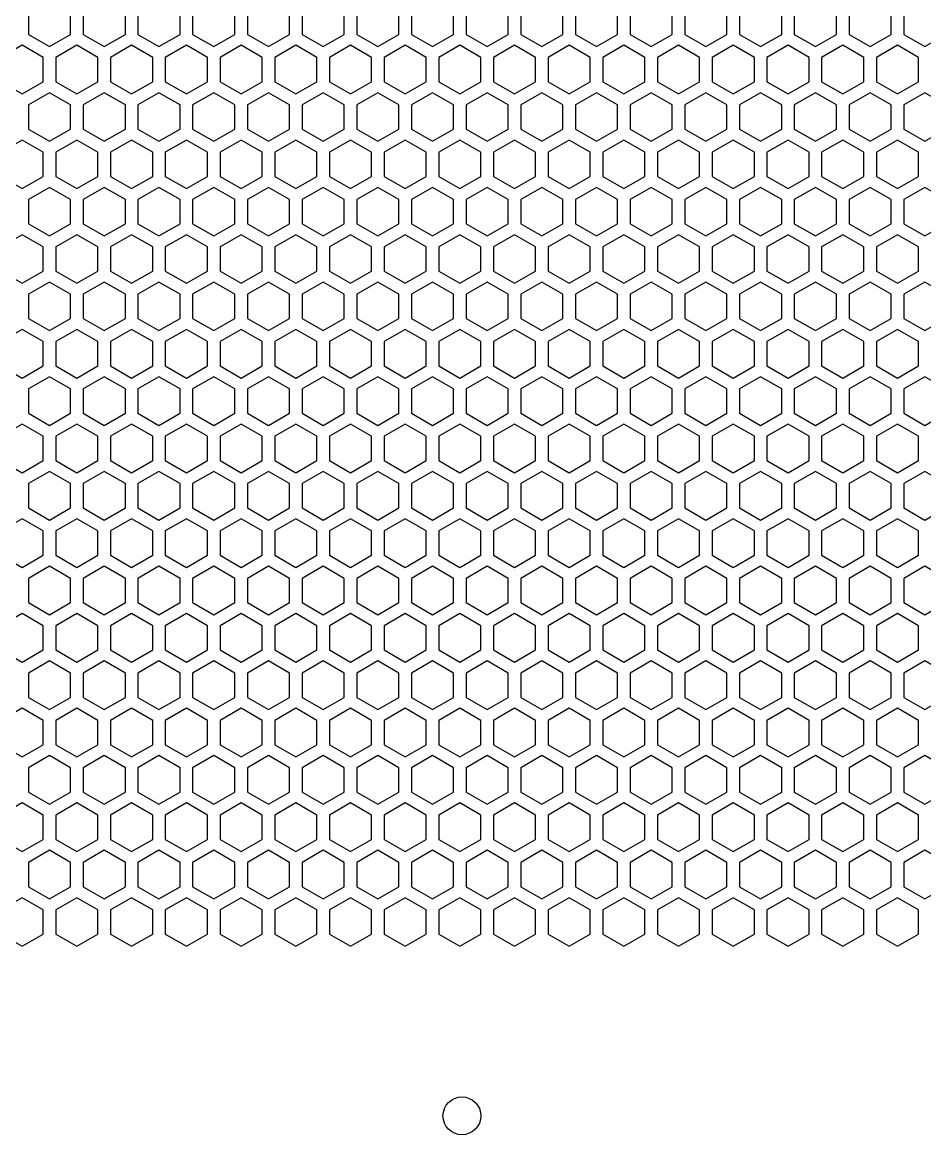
# Model space of a CAD drawing. Header units: millimetres. Extents: x 0 to 430, y 0 to 571.
# Drawn here: x 107.8 to 215, y 298.8 to 431 of the extents above; entities that cross this region are included whole.
import ezdxf

# ---------------------------------------------------------------- set-up
doc = ezdxf.new("R2010")
doc.units = ezdxf.units.MM
doc.layers.add('CUT', color=1, linetype='CONTINUOUS')

msp = doc.modelspace()

# ---------------------------------------------------------------- linework, layer by layer
at = {"layer": 'CUT'}
for points in [[(113.5, 432.4434), (111, 433.8868), (108.5, 432.4434), (108.5, 429.5566), (111, 428.1132), (113.5, 429.5566)], [(120, 432.4434), (117.5, 433.8868), (115, 432.4434), (115, 429.5566), (117.5, 428.1132), (120, 429.5566)], [(126.5, 432.4434), (124, 433.8868), (121.5, 432.4434), (121.5, 429.5566), (124, 428.1132), (126.5, 429.5566)], [(133, 432.4434), (130.5, 433.8868), (128, 432.4434), (128, 429.5566), (130.5, 428.1132), (133, 429.5566)], [(139.5, 432.4434), (137, 433.8868), (134.5, 432.4434), (134.5, 429.5566), (137, 428.1132), (139.5, 429.5566)], [(146, 432.4434), (143.5, 433.8868), (141, 432.4434), (141, 429.5566), (143.5, 428.1132), (146, 429.5566)], [(152.5, 432.4434), (150, 433.8868), (147.5, 432.4434), (147.5, 429.5566), (150, 428.1132), (152.5, 429.5566)], [(159, 432.4434), (156.5, 433.8868), (154, 432.4434), (154, 429.5566), (156.5, 428.1132), (159, 429.5566)], [(165.5, 432.4434), (163, 433.8868), (160.5, 432.4434), (160.5, 429.5566), (163, 428.1132), (165.5, 429.5566)], [(172, 432.4434), (169.5, 433.8868), (167, 432.4434), (167, 429.5566), (169.5, 428.1132), (172, 429.5566)], [(178.5, 432.4434), (176, 433.8868), (173.5, 432.4434), (173.5, 429.5566), (176, 428.1132), (178.5, 429.5566)], [(185, 432.4434), (182.5, 433.8868), (180, 432.4434), (180, 429.5566), (182.5, 428.1132), (185, 429.5566)], [(191.5, 432.4434), (189, 433.8868), (186.5, 432.4434), (186.5, 429.5566), (189, 428.1132), (191.5, 429.5566)], [(198, 432.4434), (195.5, 433.8868), (193, 432.4434), (193, 429.5566), (195.5, 428.1132), (198, 429.5566)], [(204.5, 432.4434), (202, 433.8868), (199.5, 432.4434), (199.5, 429.5566), (202, 428.1132), (204.5, 429.5566)], [(211, 432.4434), (208.5, 433.8868), (206, 432.4434), (206, 429.5566), (208.5, 428.1132), (211, 429.5566)], [(217.5, 432.4434), (215, 433.8868), (212.5, 432.4434), (212.5, 429.5566), (215, 428.1132), (217.5, 429.5566)], [(110.25, 426.8142), (107.75, 428.2576), (105.25, 426.8142), (105.25, 423.9275), (107.75, 422.4841), (110.25, 423.9275)], [(116.75, 426.8142), (114.25, 428.2576), (111.75, 426.8142), (111.75, 423.9275), (114.25, 422.4841), (116.75, 423.9275)], [(123.25, 426.8142), (120.75, 428.2576), (118.25, 426.8142), (118.25, 423.9275), (120.75, 422.4841), (123.25, 423.9275)], [(129.75, 426.8142), (127.25, 428.2576), (124.75, 426.8142), (124.75, 423.9275), (127.25, 422.4841), (129.75, 423.9275)], [(136.25, 426.8142), (133.75, 428.2576), (131.25, 426.8142), (131.25, 423.9275), (133.75, 422.4841), (136.25, 423.9275)], [(142.75, 426.8142), (140.25, 428.2576), (137.75, 426.8142), (137.75, 423.9275), (140.25, 422.4841), (142.75, 423.9275)], [(149.25, 426.8142), (146.75, 428.2576), (144.25, 426.8142), (144.25, 423.9275), (146.75, 422.4841), (149.25, 423.9275)], [(155.75, 426.8142), (153.25, 428.2576), (150.75, 426.8142), (150.75, 423.9275), (153.25, 422.4841), (155.75, 423.9275)], [(162.25, 426.8142), (159.75, 428.2576), (157.25, 426.8142), (157.25, 423.9275), (159.75, 422.4841), (162.25, 423.9275)], [(168.75, 426.8142), (166.25, 428.2576), (163.75, 426.8142), (163.75, 423.9275), (166.25, 422.4841), (168.75, 423.9275)], [(175.25, 426.8142), (172.75, 428.2576), (170.25, 426.8142), (170.25, 423.9275), (172.75, 422.4841), (175.25, 423.9275)], [(181.75, 426.8142), (179.25, 428.2576), (176.75, 426.8142), (176.75, 423.9275), (179.25, 422.4841), (181.75, 423.9275)], [(188.25, 426.8142), (185.75, 428.2576), (183.25, 426.8142), (183.25, 423.9275), (185.75, 422.4841), (188.25, 423.9275)], [(194.75, 426.8142), (192.25, 428.2576), (189.75, 426.8142), (189.75, 423.9275), (192.25, 422.4841), (194.75, 423.9275)], [(201.25, 426.8142), (198.75, 428.2576), (196.25, 426.8142), (196.25, 423.9275), (198.75, 422.4841), (201.25, 423.9275)], [(207.75, 426.8142), (205.25, 428.2576), (202.75, 426.8142), (202.75, 423.9275), (205.25, 422.4841), (207.75, 423.9275)], [(214.25, 426.8142), (211.75, 428.2576), (209.25, 426.8142), (209.25, 423.9275), (211.75, 422.4841), (214.25, 423.9275)], [(113.5, 421.185), (111, 422.6284), (108.5, 421.185), (108.5, 418.2983), (111, 416.8549), (113.5, 418.2983)], [(120, 421.185), (117.5, 422.6284), (115, 421.185), (115, 418.2983), (117.5, 416.8549), (120, 418.2983)], [(126.5, 421.185), (124, 422.6284), (121.5, 421.185), (121.5, 418.2983), (124, 416.8549), (126.5, 418.2983)], [(133, 421.185), (130.5, 422.6284), (128, 421.185), (128, 418.2983), (130.5, 416.8549), (133, 418.2983)], [(139.5, 421.185), (137, 422.6284), (134.5, 421.185), (134.5, 418.2983), (137, 416.8549), (139.5, 418.2983)], [(146, 421.185), (143.5, 422.6284), (141, 421.185), (141, 418.2983), (143.5, 416.8549), (146, 418.2983)], [(152.5, 421.185), (150, 422.6284), (147.5, 421.185), (147.5, 418.2983), (150, 416.8549), (152.5, 418.2983)], [(159, 421.185), (156.5, 422.6284), (154, 421.185), (154, 418.2983), (156.5, 416.8549), (159, 418.2983)], [(165.5, 421.185), (163, 422.6284), (160.5, 421.185), (160.5, 418.2983), (163, 416.8549), (165.5, 418.2983)], [(172, 421.185), (169.5, 422.6284), (167, 421.185), (167, 418.2983), (169.5, 416.8549), (172, 418.2983)], [(178.5, 421.185), (176, 422.6284), (173.5, 421.185), (173.5, 418.2983), (176, 416.8549), (178.5, 418.2983)], [(185, 421.185), (182.5, 422.6284), (180, 421.185), (180, 418.2983), (182.5, 416.8549), (185, 418.2983)], [(191.5, 421.185), (189, 422.6284), (186.5, 421.185), (186.5, 418.2983), (189, 416.8549), (191.5, 418.2983)], [(198, 421.185), (195.5, 422.6284), (193, 421.185), (193, 418.2983), (195.5, 416.8549), (198, 418.2983)], [(204.5, 421.185), (202, 422.6284), (199.5, 421.185), (199.5, 418.2983), (202, 416.8549), (204.5, 418.2983)], [(211, 421.185), (208.5, 422.6284), (206, 421.185), (206, 418.2983), (208.5, 416.8549), (211, 418.2983)], [(217.5, 421.185), (215, 422.6284), (212.5, 421.185), (212.5, 418.2983), (215, 416.8549), (217.5, 418.2983)], [(110.25, 415.5559), (107.75, 416.9993), (105.25, 415.5559), (105.25, 412.6691), (107.75, 411.2258), (110.25, 412.6691)], [(116.75, 415.5559), (114.25, 416.9993), (111.75, 415.5559), (111.75, 412.6691), (114.25, 411.2258), (116.75, 412.6691)], [(123.25, 415.5559), (120.75, 416.9993), (118.25, 415.5559), (118.25, 412.6691), (120.75, 411.2258), (123.25, 412.6691)], [(129.75, 415.5559), (127.25, 416.9993), (124.75, 415.5559), (124.75, 412.6691), (127.25, 411.2258), (129.75, 412.6691)], [(136.25, 415.5559), (133.75, 416.9993), (131.25, 415.5559), (131.25, 412.6691), (133.75, 411.2258), (136.25, 412.6691)], [(142.75, 415.5559), (140.25, 416.9993), (137.75, 415.5559), (137.75, 412.6691), (140.25, 411.2258), (142.75, 412.6691)], [(149.25, 415.5559), (146.75, 416.9993), (144.25, 415.5559), (144.25, 412.6691), (146.75, 411.2258), (149.25, 412.6691)], [(155.75, 415.5559), (153.25, 416.9993), (150.75, 415.5559), (150.75, 412.6691), (153.25, 411.2258), (155.75, 412.6691)], [(162.25, 415.5559), (159.75, 416.9993), (157.25, 415.5559), (157.25, 412.6691), (159.75, 411.2258), (162.25, 412.6691)], [(168.75, 415.5559), (166.25, 416.9993), (163.75, 415.5559), (163.75, 412.6691), (166.25, 411.2258), (168.75, 412.6691)], [(175.25, 415.5559), (172.75, 416.9993), (170.25, 415.5559), (170.25, 412.6691), (172.75, 411.2258), (175.25, 412.6691)], [(181.75, 415.5559), (179.25, 416.9993), (176.75, 415.5559), (176.75, 412.6691), (179.25, 411.2258), (181.75, 412.6691)], [(188.25, 415.5559), (185.75, 416.9993), (183.25, 415.5559), (183.25, 412.6691), (185.75, 411.2258), (188.25, 412.6691)], [(194.75, 415.5559), (192.25, 416.9993), (189.75, 415.5559), (189.75, 412.6691), (192.25, 411.2258), (194.75, 412.6691)], [(201.25, 415.5559), (198.75, 416.9993), (196.25, 415.5559), (196.25, 412.6691), (198.75, 411.2258), (201.25, 412.6691)], [(207.75, 415.5559), (205.25, 416.9993), (202.75, 415.5559), (202.75, 412.6691), (205.25, 411.2258), (207.75, 412.6691)], [(214.25, 415.5559), (211.75, 416.9993), (209.25, 415.5559), (209.25, 412.6691), (211.75, 411.2258), (214.25, 412.6691)], [(113.5, 409.9267), (111, 411.3701), (108.5, 409.9267), (108.5, 407.04), (111, 405.5966), (113.5, 407.04)], [(120, 409.9267), (117.5, 411.3701), (115, 409.9267), (115, 407.04), (117.5, 405.5966), (120, 407.04)], [(126.5, 409.9267), (124, 411.3701), (121.5, 409.9267), (121.5, 407.04), (124, 405.5966), (126.5, 407.04)], [(133, 409.9267), (130.5, 411.3701), (128, 409.9267), (128, 407.04), (130.5, 405.5966), (133, 407.04)], [(139.5, 409.9267), (137, 411.3701), (134.5, 409.9267), (134.5, 407.04), (137, 405.5966), (139.5, 407.04)], [(146, 409.9267), (143.5, 411.3701), (141, 409.9267), (141, 407.04), (143.5, 405.5966), (146, 407.04)], [(152.5, 409.9267), (150, 411.3701), (147.5, 409.9267), (147.5, 407.04), (150, 405.5966), (152.5, 407.04)], [(159, 409.9267), (156.5, 411.3701), (154, 409.9267), (154, 407.04), (156.5, 405.5966), (159, 407.04)], [(165.5, 409.9267), (163, 411.3701), (160.5, 409.9267), (160.5, 407.04), (163, 405.5966), (165.5, 407.04)], [(172, 409.9267), (169.5, 411.3701), (167, 409.9267), (167, 407.04), (169.5, 405.5966), (172, 407.04)], [(178.5, 409.9267), (176, 411.3701), (173.5, 409.9267), (173.5, 407.04), (176, 405.5966), (178.5, 407.04)], [(185, 409.9267), (182.5, 411.3701), (180, 409.9267), (180, 407.04), (182.5, 405.5966), (185, 407.04)], [(191.5, 409.9267), (189, 411.3701), (186.5, 409.9267), (186.5, 407.04), (189, 405.5966), (191.5, 407.04)], [(198, 409.9267), (195.5, 411.3701), (193, 409.9267), (193, 407.04), (195.5, 405.5966), (198, 407.04)], [(204.5, 409.9267), (202, 411.3701), (199.5, 409.9267), (199.5, 407.04), (202, 405.5966), (204.5, 407.04)], [(211, 409.9267), (208.5, 411.3701), (206, 409.9267), (206, 407.04), (208.5, 405.5966), (211, 407.04)], [(217.5, 409.9267), (215, 411.3701), (212.5, 409.9267), (212.5, 407.04), (215, 405.5966), (217.5, 407.04)], [(110.25, 404.2976), (107.75, 405.7409), (105.25, 404.2976), (105.25, 401.4108), (107.75, 399.9674), (110.25, 401.4108)], [(116.75, 404.2976), (114.25, 405.7409), (111.75, 404.2976), (111.75, 401.4108), (114.25, 399.9674), (116.75, 401.4108)], [(123.25, 404.2976), (120.75, 405.7409), (118.25, 404.2976), (118.25, 401.4108), (120.75, 399.9674), (123.25, 401.4108)], [(129.75, 404.2976), (127.25, 405.7409), (124.75, 404.2976), (124.75, 401.4108), (127.25, 399.9674), (129.75, 401.4108)], [(136.25, 404.2976), (133.75, 405.7409), (131.25, 404.2976), (131.25, 401.4108), (133.75, 399.9674), (136.25, 401.4108)], [(142.75, 404.2976), (140.25, 405.7409), (137.75, 404.2976), (137.75, 401.4108), (140.25, 399.9674), (142.75, 401.4108)], [(149.25, 404.2976), (146.75, 405.7409), (144.25, 404.2976), (144.25, 401.4108), (146.75, 399.9674), (149.25, 401.4108)], [(155.75, 404.2976), (153.25, 405.7409), (150.75, 404.2976), (150.75, 401.4108), (153.25, 399.9674), (155.75, 401.4108)], [(162.25, 404.2976), (159.75, 405.7409), (157.25, 404.2976), (157.25, 401.4108), (159.75, 399.9674), (162.25, 401.4108)], [(168.75, 404.2976), (166.25, 405.7409), (163.75, 404.2976), (163.75, 401.4108), (166.25, 399.9674), (168.75, 401.4108)], [(175.25, 404.2976), (172.75, 405.7409), (170.25, 404.2976), (170.25, 401.4108), (172.75, 399.9674), (175.25, 401.4108)], [(181.75, 404.2976), (179.25, 405.7409), (176.75, 404.2976), (176.75, 401.4108), (179.25, 399.9674), (181.75, 401.4108)], [(188.25, 404.2976), (185.75, 405.7409), (183.25, 404.2976), (183.25, 401.4108), (185.75, 399.9674), (188.25, 401.4108)], [(194.75, 404.2976), (192.25, 405.7409), (189.75, 404.2976), (189.75, 401.4108), (192.25, 399.9674), (194.75, 401.4108)], [(201.25, 404.2976), (198.75, 405.7409), (196.25, 404.2976), (196.25, 401.4108), (198.75, 399.9674), (201.25, 401.4108)], [(207.75, 404.2976), (205.25, 405.7409), (202.75, 404.2976), (202.75, 401.4108), (205.25, 399.9674), (207.75, 401.4108)], [(214.25, 404.2976), (211.75, 405.7409), (209.25, 404.2976), (209.25, 401.4108), (211.75, 399.9674), (214.25, 401.4108)], [(113.5, 398.6684), (111, 400.1118), (108.5, 398.6684), (108.5, 395.7816), (111, 394.3383), (113.5, 395.7816)], [(120, 398.6684), (117.5, 400.1118), (115, 398.6684), (115, 395.7816), (117.5, 394.3383), (120, 395.7816)], [(126.5, 398.6684), (124, 400.1118), (121.5, 398.6684), (121.5, 395.7816), (124, 394.3383), (126.5, 395.7816)], [(133, 398.6684), (130.5, 400.1118), (128, 398.6684), (128, 395.7816), (130.5, 394.3383), (133, 395.7816)], [(139.5, 398.6684), (137, 400.1118), (134.5, 398.6684), (134.5, 395.7816), (137, 394.3383), (139.5, 395.7816)], [(146, 398.6684), (143.5, 400.1118), (141, 398.6684), (141, 395.7816), (143.5, 394.3383), (146, 395.7816)], [(152.5, 398.6684), (150, 400.1118), (147.5, 398.6684), (147.5, 395.7816), (150, 394.3383), (152.5, 395.7816)], [(159, 398.6684), (156.5, 400.1118), (154, 398.6684), (154, 395.7816), (156.5, 394.3383), (159, 395.7816)], [(165.5, 398.6684), (163, 400.1118), (160.5, 398.6684), (160.5, 395.7816), (163, 394.3383), (165.5, 395.7816)], [(172, 398.6684), (169.5, 400.1118), (167, 398.6684), (167, 395.7816), (169.5, 394.3383), (172, 395.7816)], [(178.5, 398.6684), (176, 400.1118), (173.5, 398.6684), (173.5, 395.7816), (176, 394.3383), (178.5, 395.7816)], [(185, 398.6684), (182.5, 400.1118), (180, 398.6684), (180, 395.7816), (182.5, 394.3383), (185, 395.7816)], [(191.5, 398.6684), (189, 400.1118), (186.5, 398.6684), (186.5, 395.7816), (189, 394.3383), (191.5, 395.7816)], [(198, 398.6684), (195.5, 400.1118), (193, 398.6684), (193, 395.7816), (195.5, 394.3383), (198, 395.7816)], [(204.5, 398.6684), (202, 400.1118), (199.5, 398.6684), (199.5, 395.7816), (202, 394.3383), (204.5, 395.7816)], [(211, 398.6684), (208.5, 400.1118), (206, 398.6684), (206, 395.7816), (208.5, 394.3383), (211, 395.7816)], [(217.5, 398.6684), (215, 400.1118), (212.5, 398.6684), (212.5, 395.7816), (215, 394.3383), (217.5, 395.7816)], [(110.25, 393.0392), (107.75, 394.4826), (105.25, 393.0392), (105.25, 390.1525), (107.75, 388.7091), (110.25, 390.1525)], [(116.75, 393.0392), (114.25, 394.4826), (111.75, 393.0392), (111.75, 390.1525), (114.25, 388.7091), (116.75, 390.1525)], [(123.25, 393.0392), (120.75, 394.4826), (118.25, 393.0392), (118.25, 390.1525), (120.75, 388.7091), (123.25, 390.1525)], [(129.75, 393.0392), (127.25, 394.4826), (124.75, 393.0392), (124.75, 390.1525), (127.25, 388.7091), (129.75, 390.1525)], [(136.25, 393.0392), (133.75, 394.4826), (131.25, 393.0392), (131.25, 390.1525), (133.75, 388.7091), (136.25, 390.1525)], [(142.75, 393.0392), (140.25, 394.4826), (137.75, 393.0392), (137.75, 390.1525), (140.25, 388.7091), (142.75, 390.1525)], [(149.25, 393.0392), (146.75, 394.4826), (144.25, 393.0392), (144.25, 390.1525), (146.75, 388.7091), (149.25, 390.1525)], [(155.75, 393.0392), (153.25, 394.4826), (150.75, 393.0392), (150.75, 390.1525), (153.25, 388.7091), (155.75, 390.1525)], [(162.25, 393.0392), (159.75, 394.4826), (157.25, 393.0392), (157.25, 390.1525), (159.75, 388.7091), (162.25, 390.1525)], [(168.75, 393.0392), (166.25, 394.4826), (163.75, 393.0392), (163.75, 390.1525), (166.25, 388.7091), (168.75, 390.1525)], [(175.25, 393.0392), (172.75, 394.4826), (170.25, 393.0392), (170.25, 390.1525), (172.75, 388.7091), (175.25, 390.1525)], [(181.75, 393.0392), (179.25, 394.4826), (176.75, 393.0392), (176.75, 390.1525), (179.25, 388.7091), (181.75, 390.1525)], [(188.25, 393.0392), (185.75, 394.4826), (183.25, 393.0392), (183.25, 390.1525), (185.75, 388.7091), (188.25, 390.1525)], [(194.75, 393.0392), (192.25, 394.4826), (189.75, 393.0392), (189.75, 390.1525), (192.25, 388.7091), (194.75, 390.1525)], [(201.25, 393.0392), (198.75, 394.4826), (196.25, 393.0392), (196.25, 390.1525), (198.75, 388.7091), (201.25, 390.1525)], [(207.75, 393.0392), (205.25, 394.4826), (202.75, 393.0392), (202.75, 390.1525), (205.25, 388.7091), (207.75, 390.1525)], [(214.25, 393.0392), (211.75, 394.4826), (209.25, 393.0392), (209.25, 390.1525), (211.75, 388.7091), (214.25, 390.1525)], [(113.5, 387.4101), (111, 388.8534), (108.5, 387.4101), (108.5, 384.5233), (111, 383.0799), (113.5, 384.5233)], [(120, 387.4101), (117.5, 388.8534), (115, 387.4101), (115, 384.5233), (117.5, 383.0799), (120, 384.5233)], [(126.5, 387.4101), (124, 388.8534), (121.5, 387.4101), (121.5, 384.5233), (124, 383.0799), (126.5, 384.5233)], [(133, 387.4101), (130.5, 388.8534), (128, 387.4101), (128, 384.5233), (130.5, 383.0799), (133, 384.5233)], [(139.5, 387.4101), (137, 388.8534), (134.5, 387.4101), (134.5, 384.5233), (137, 383.0799), (139.5, 384.5233)], [(146, 387.4101), (143.5, 388.8534), (141, 387.4101), (141, 384.5233), (143.5, 383.0799), (146, 384.5233)], [(152.5, 387.4101), (150, 388.8534), (147.5, 387.4101), (147.5, 384.5233), (150, 383.0799), (152.5, 384.5233)], [(159, 387.4101), (156.5, 388.8534), (154, 387.4101), (154, 384.5233), (156.5, 383.0799), (159, 384.5233)], [(165.5, 387.4101), (163, 388.8534), (160.5, 387.4101), (160.5, 384.5233), (163, 383.0799), (165.5, 384.5233)], [(172, 387.4101), (169.5, 388.8534), (167, 387.4101), (167, 384.5233), (169.5, 383.0799), (172, 384.5233)], [(178.5, 387.4101), (176, 388.8534), (173.5, 387.4101), (173.5, 384.5233), (176, 383.0799), (178.5, 384.5233)], [(185, 387.4101), (182.5, 388.8534), (180, 387.4101), (180, 384.5233), (182.5, 383.0799), (185, 384.5233)], [(191.5, 387.4101), (189, 388.8534), (186.5, 387.4101), (186.5, 384.5233), (189, 383.0799), (191.5, 384.5233)], [(198, 387.4101), (195.5, 388.8534), (193, 387.4101), (193, 384.5233), (195.5, 383.0799), (198, 384.5233)], [(204.5, 387.4101), (202, 388.8534), (199.5, 387.4101), (199.5, 384.5233), (202, 383.0799), (204.5, 384.5233)], [(211, 387.4101), (208.5, 388.8534), (206, 387.4101), (206, 384.5233), (208.5, 383.0799), (211, 384.5233)], [(217.5, 387.4101), (215, 388.8534), (212.5, 387.4101), (212.5, 384.5233), (215, 383.0799), (217.5, 384.5233)], [(110.25, 381.7809), (107.75, 383.2243), (105.25, 381.7809), (105.25, 378.8941), (107.75, 377.4508), (110.25, 378.8941)], [(116.75, 381.7809), (114.25, 383.2243), (111.75, 381.7809), (111.75, 378.8941), (114.25, 377.4508), (116.75, 378.8941)], [(123.25, 381.7809), (120.75, 383.2243), (118.25, 381.7809), (118.25, 378.8941), (120.75, 377.4508), (123.25, 378.8941)], [(129.75, 381.7809), (127.25, 383.2243), (124.75, 381.7809), (124.75, 378.8941), (127.25, 377.4508), (129.75, 378.8941)], [(136.25, 381.7809), (133.75, 383.2243), (131.25, 381.7809), (131.25, 378.8941), (133.75, 377.4508), (136.25, 378.8941)], [(142.75, 381.7809), (140.25, 383.2243), (137.75, 381.7809), (137.75, 378.8941), (140.25, 377.4508), (142.75, 378.8941)], [(149.25, 381.7809), (146.75, 383.2243), (144.25, 381.7809), (144.25, 378.8941), (146.75, 377.4508), (149.25, 378.8941)], [(155.75, 381.7809), (153.25, 383.2243), (150.75, 381.7809), (150.75, 378.8941), (153.25, 377.4508), (155.75, 378.8941)], [(162.25, 381.7809), (159.75, 383.2243), (157.25, 381.7809), (157.25, 378.8941), (159.75, 377.4508), (162.25, 378.8941)], [(168.75, 381.7809), (166.25, 383.2243), (163.75, 381.7809), (163.75, 378.8941), (166.25, 377.4508), (168.75, 378.8941)], [(175.25, 381.7809), (172.75, 383.2243), (170.25, 381.7809), (170.25, 378.8941), (172.75, 377.4508), (175.25, 378.8941)], [(181.75, 381.7809), (179.25, 383.2243), (176.75, 381.7809), (176.75, 378.8941), (179.25, 377.4508), (181.75, 378.8941)], [(188.25, 381.7809), (185.75, 383.2243), (183.25, 381.7809), (183.25, 378.8941), (185.75, 377.4508), (188.25, 378.8941)], [(194.75, 381.7809), (192.25, 383.2243), (189.75, 381.7809), (189.75, 378.8941), (192.25, 377.4508), (194.75, 378.8941)], [(201.25, 381.7809), (198.75, 383.2243), (196.25, 381.7809), (196.25, 378.8941), (198.75, 377.4508), (201.25, 378.8941)], [(207.75, 381.7809), (205.25, 383.2243), (202.75, 381.7809), (202.75, 378.8941), (205.25, 377.4508), (207.75, 378.8941)], [(214.25, 381.7809), (211.75, 383.2243), (209.25, 381.7809), (209.25, 378.8941), (211.75, 377.4508), (214.25, 378.8941)], [(113.5, 376.1517), (111, 377.5951), (108.5, 376.1517), (108.5, 373.265), (111, 371.8216), (113.5, 373.265)], [(120, 376.1517), (117.5, 377.5951), (115, 376.1517), (115, 373.265), (117.5, 371.8216), (120, 373.265)], [(126.5, 376.1517), (124, 377.5951), (121.5, 376.1517), (121.5, 373.265), (124, 371.8216), (126.5, 373.265)], [(133, 376.1517), (130.5, 377.5951), (128, 376.1517), (128, 373.265), (130.5, 371.8216), (133, 373.265)], [(139.5, 376.1517), (137, 377.5951), (134.5, 376.1517), (134.5, 373.265), (137, 371.8216), (139.5, 373.265)], [(146, 376.1517), (143.5, 377.5951), (141, 376.1517), (141, 373.265), (143.5, 371.8216), (146, 373.265)], [(152.5, 376.1517), (150, 377.5951), (147.5, 376.1517), (147.5, 373.265), (150, 371.8216), (152.5, 373.265)], [(159, 376.1517), (156.5, 377.5951), (154, 376.1517), (154, 373.265), (156.5, 371.8216), (159, 373.265)], [(165.5, 376.1517), (163, 377.5951), (160.5, 376.1517), (160.5, 373.265), (163, 371.8216), (165.5, 373.265)], [(172, 376.1517), (169.5, 377.5951), (167, 376.1517), (167, 373.265), (169.5, 371.8216), (172, 373.265)], [(178.5, 376.1517), (176, 377.5951), (173.5, 376.1517), (173.5, 373.265), (176, 371.8216), (178.5, 373.265)], [(185, 376.1517), (182.5, 377.5951), (180, 376.1517), (180, 373.265), (182.5, 371.8216), (185, 373.265)], [(191.5, 376.1517), (189, 377.5951), (186.5, 376.1517), (186.5, 373.265), (189, 371.8216), (191.5, 373.265)], [(198, 376.1517), (195.5, 377.5951), (193, 376.1517), (193, 373.265), (195.5, 371.8216), (198, 373.265)], [(204.5, 376.1517), (202, 377.5951), (199.5, 376.1517), (199.5, 373.265), (202, 371.8216), (204.5, 373.265)], [(211, 376.1517), (208.5, 377.5951), (206, 376.1517), (206, 373.265), (208.5, 371.8216), (211, 373.265)], [(217.5, 376.1517), (215, 377.5951), (212.5, 376.1517), (212.5, 373.265), (215, 371.8216), (217.5, 373.265)], [(110.25, 370.5226), (107.75, 371.9659), (105.25, 370.5226), (105.25, 367.6358), (107.75, 366.1924), (110.25, 367.6358)], [(116.75, 370.5226), (114.25, 371.9659), (111.75, 370.5226), (111.75, 367.6358), (114.25, 366.1924), (116.75, 367.6358)], [(123.25, 370.5226), (120.75, 371.9659), (118.25, 370.5226), (118.25, 367.6358), (120.75, 366.1924), (123.25, 367.6358)], [(129.75, 370.5226), (127.25, 371.9659), (124.75, 370.5226), (124.75, 367.6358), (127.25, 366.1924), (129.75, 367.6358)], [(136.25, 370.5226), (133.75, 371.9659), (131.25, 370.5226), (131.25, 367.6358), (133.75, 366.1924), (136.25, 367.6358)], [(142.75, 370.5226), (140.25, 371.9659), (137.75, 370.5226), (137.75, 367.6358), (140.25, 366.1924), (142.75, 367.6358)], [(149.25, 370.5226), (146.75, 371.9659), (144.25, 370.5226), (144.25, 367.6358), (146.75, 366.1924), (149.25, 367.6358)], [(155.75, 370.5226), (153.25, 371.9659), (150.75, 370.5226), (150.75, 367.6358), (153.25, 366.1924), (155.75, 367.6358)], [(162.25, 370.5226), (159.75, 371.9659), (157.25, 370.5226), (157.25, 367.6358), (159.75, 366.1924), (162.25, 367.6358)], [(168.75, 370.5226), (166.25, 371.9659), (163.75, 370.5226), (163.75, 367.6358), (166.25, 366.1924), (168.75, 367.6358)], [(175.25, 370.5226), (172.75, 371.9659), (170.25, 370.5226), (170.25, 367.6358), (172.75, 366.1924), (175.25, 367.6358)], [(181.75, 370.5226), (179.25, 371.9659), (176.75, 370.5226), (176.75, 367.6358), (179.25, 366.1924), (181.75, 367.6358)], [(188.25, 370.5226), (185.75, 371.9659), (183.25, 370.5226), (183.25, 367.6358), (185.75, 366.1924), (188.25, 367.6358)], [(194.75, 370.5226), (192.25, 371.9659), (189.75, 370.5226), (189.75, 367.6358), (192.25, 366.1924), (194.75, 367.6358)], [(201.25, 370.5226), (198.75, 371.9659), (196.25, 370.5226), (196.25, 367.6358), (198.75, 366.1924), (201.25, 367.6358)], [(207.75, 370.5226), (205.25, 371.9659), (202.75, 370.5226), (202.75, 367.6358), (205.25, 366.1924), (207.75, 367.6358)], [(214.25, 370.5226), (211.75, 371.9659), (209.25, 370.5226), (209.25, 367.6358), (211.75, 366.1924), (214.25, 367.6358)], [(113.5, 364.8934), (111, 366.3368), (108.5, 364.8934), (108.5, 362.0066), (111, 360.5633), (113.5, 362.0066)], [(120, 364.8934), (117.5, 366.3368), (115, 364.8934), (115, 362.0066), (117.5, 360.5633), (120, 362.0066)], [(126.5, 364.8934), (124, 366.3368), (121.5, 364.8934), (121.5, 362.0066), (124, 360.5633), (126.5, 362.0066)], [(133, 364.8934), (130.5, 366.3368), (128, 364.8934), (128, 362.0066), (130.5, 360.5633), (133, 362.0066)], [(139.5, 364.8934), (137, 366.3368), (134.5, 364.8934), (134.5, 362.0066), (137, 360.5633), (139.5, 362.0066)], [(146, 364.8934), (143.5, 366.3368), (141, 364.8934), (141, 362.0066), (143.5, 360.5633), (146, 362.0066)], [(152.5, 364.8934), (150, 366.3368), (147.5, 364.8934), (147.5, 362.0066), (150, 360.5633), (152.5, 362.0066)], [(159, 364.8934), (156.5, 366.3368), (154, 364.8934), (154, 362.0066), (156.5, 360.5633), (159, 362.0066)], [(165.5, 364.8934), (163, 366.3368), (160.5, 364.8934), (160.5, 362.0066), (163, 360.5633), (165.5, 362.0066)], [(172, 364.8934), (169.5, 366.3368), (167, 364.8934), (167, 362.0066), (169.5, 360.5633), (172, 362.0066)], [(178.5, 364.8934), (176, 366.3368), (173.5, 364.8934), (173.5, 362.0066), (176, 360.5633), (178.5, 362.0066)], [(185, 364.8934), (182.5, 366.3368), (180, 364.8934), (180, 362.0066), (182.5, 360.5633), (185, 362.0066)], [(191.5, 364.8934), (189, 366.3368), (186.5, 364.8934), (186.5, 362.0066), (189, 360.5633), (191.5, 362.0066)], [(198, 364.8934), (195.5, 366.3368), (193, 364.8934), (193, 362.0066), (195.5, 360.5633), (198, 362.0066)], [(204.5, 364.8934), (202, 366.3368), (199.5, 364.8934), (199.5, 362.0066), (202, 360.5633), (204.5, 362.0066)], [(211, 364.8934), (208.5, 366.3368), (206, 364.8934), (206, 362.0066), (208.5, 360.5633), (211, 362.0066)], [(217.5, 364.8934), (215, 366.3368), (212.5, 364.8934), (212.5, 362.0066), (215, 360.5633), (217.5, 362.0066)], [(110.25, 359.2642), (107.75, 360.7076), (105.25, 359.2642), (105.25, 356.3775), (107.75, 354.9341), (110.25, 356.3775)], [(116.75, 359.2642), (114.25, 360.7076), (111.75, 359.2642), (111.75, 356.3775), (114.25, 354.9341), (116.75, 356.3775)], [(123.25, 359.2642), (120.75, 360.7076), (118.25, 359.2642), (118.25, 356.3775), (120.75, 354.9341), (123.25, 356.3775)], [(129.75, 359.2642), (127.25, 360.7076), (124.75, 359.2642), (124.75, 356.3775), (127.25, 354.9341), (129.75, 356.3775)], [(136.25, 359.2642), (133.75, 360.7076), (131.25, 359.2642), (131.25, 356.3775), (133.75, 354.9341), (136.25, 356.3775)], [(142.75, 359.2642), (140.25, 360.7076), (137.75, 359.2642), (137.75, 356.3775), (140.25, 354.9341), (142.75, 356.3775)], [(149.25, 359.2642), (146.75, 360.7076), (144.25, 359.2642), (144.25, 356.3775), (146.75, 354.9341), (149.25, 356.3775)], [(155.75, 359.2642), (153.25, 360.7076), (150.75, 359.2642), (150.75, 356.3775), (153.25, 354.9341), (155.75, 356.3775)], [(162.25, 359.2642), (159.75, 360.7076), (157.25, 359.2642), (157.25, 356.3775), (159.75, 354.9341), (162.25, 356.3775)], [(168.75, 359.2642), (166.25, 360.7076), (163.75, 359.2642), (163.75, 356.3775), (166.25, 354.9341), (168.75, 356.3775)], [(175.25, 359.2642), (172.75, 360.7076), (170.25, 359.2642), (170.25, 356.3775), (172.75, 354.9341), (175.25, 356.3775)], [(181.75, 359.2642), (179.25, 360.7076), (176.75, 359.2642), (176.75, 356.3775), (179.25, 354.9341), (181.75, 356.3775)], [(188.25, 359.2642), (185.75, 360.7076), (183.25, 359.2642), (183.25, 356.3775), (185.75, 354.9341), (188.25, 356.3775)], [(194.75, 359.2642), (192.25, 360.7076), (189.75, 359.2642), (189.75, 356.3775), (192.25, 354.9341), (194.75, 356.3775)], [(201.25, 359.2642), (198.75, 360.7076), (196.25, 359.2642), (196.25, 356.3775), (198.75, 354.9341), (201.25, 356.3775)], [(207.75, 359.2642), (205.25, 360.7076), (202.75, 359.2642), (202.75, 356.3775), (205.25, 354.9341), (207.75, 356.3775)], [(214.25, 359.2642), (211.75, 360.7076), (209.25, 359.2642), (209.25, 356.3775), (211.75, 354.9341), (214.25, 356.3775)], [(113.5, 353.6351), (111, 355.0784), (108.5, 353.6351), (108.5, 350.7483), (111, 349.3049), (113.5, 350.7483)], [(120, 353.6351), (117.5, 355.0784), (115, 353.6351), (115, 350.7483), (117.5, 349.3049), (120, 350.7483)], [(126.5, 353.6351), (124, 355.0784), (121.5, 353.6351), (121.5, 350.7483), (124, 349.3049), (126.5, 350.7483)], [(133, 353.6351), (130.5, 355.0784), (128, 353.6351), (128, 350.7483), (130.5, 349.3049), (133, 350.7483)], [(139.5, 353.6351), (137, 355.0784), (134.5, 353.6351), (134.5, 350.7483), (137, 349.3049), (139.5, 350.7483)], [(146, 353.6351), (143.5, 355.0784), (141, 353.6351), (141, 350.7483), (143.5, 349.3049), (146, 350.7483)], [(152.5, 353.6351), (150, 355.0784), (147.5, 353.6351), (147.5, 350.7483), (150, 349.3049), (152.5, 350.7483)], [(159, 353.6351), (156.5, 355.0784), (154, 353.6351), (154, 350.7483), (156.5, 349.3049), (159, 350.7483)], [(165.5, 353.6351), (163, 355.0784), (160.5, 353.6351), (160.5, 350.7483), (163, 349.3049), (165.5, 350.7483)], [(172, 353.6351), (169.5, 355.0784), (167, 353.6351), (167, 350.7483), (169.5, 349.3049), (172, 350.7483)], [(178.5, 353.6351), (176, 355.0784), (173.5, 353.6351), (173.5, 350.7483), (176, 349.3049), (178.5, 350.7483)], [(185, 353.6351), (182.5, 355.0784), (180, 353.6351), (180, 350.7483), (182.5, 349.3049), (185, 350.7483)], [(191.5, 353.6351), (189, 355.0784), (186.5, 353.6351), (186.5, 350.7483), (189, 349.3049), (191.5, 350.7483)], [(198, 353.6351), (195.5, 355.0784), (193, 353.6351), (193, 350.7483), (195.5, 349.3049), (198, 350.7483)], [(204.5, 353.6351), (202, 355.0784), (199.5, 353.6351), (199.5, 350.7483), (202, 349.3049), (204.5, 350.7483)], [(211, 353.6351), (208.5, 355.0784), (206, 353.6351), (206, 350.7483), (208.5, 349.3049), (211, 350.7483)], [(217.5, 353.6351), (215, 355.0784), (212.5, 353.6351), (212.5, 350.7483), (215, 349.3049), (217.5, 350.7483)], [(110.25, 348.0059), (107.75, 349.4493), (105.25, 348.0059), (105.25, 345.1191), (107.75, 343.6758), (110.25, 345.1191)], [(116.75, 348.0059), (114.25, 349.4493), (111.75, 348.0059), (111.75, 345.1191), (114.25, 343.6758), (116.75, 345.1191)], [(123.25, 348.0059), (120.75, 349.4493), (118.25, 348.0059), (118.25, 345.1191), (120.75, 343.6758), (123.25, 345.1191)], [(129.75, 348.0059), (127.25, 349.4493), (124.75, 348.0059), (124.75, 345.1191), (127.25, 343.6758), (129.75, 345.1191)], [(136.25, 348.0059), (133.75, 349.4493), (131.25, 348.0059), (131.25, 345.1191), (133.75, 343.6758), (136.25, 345.1191)], [(142.75, 348.0059), (140.25, 349.4493), (137.75, 348.0059), (137.75, 345.1191), (140.25, 343.6758), (142.75, 345.1191)], [(149.25, 348.0059), (146.75, 349.4493), (144.25, 348.0059), (144.25, 345.1191), (146.75, 343.6758), (149.25, 345.1191)], [(155.75, 348.0059), (153.25, 349.4493), (150.75, 348.0059), (150.75, 345.1191), (153.25, 343.6758), (155.75, 345.1191)], [(162.25, 348.0059), (159.75, 349.4493), (157.25, 348.0059), (157.25, 345.1191), (159.75, 343.6758), (162.25, 345.1191)], [(168.75, 348.0059), (166.25, 349.4493), (163.75, 348.0059), (163.75, 345.1191), (166.25, 343.6758), (168.75, 345.1191)], [(175.25, 348.0059), (172.75, 349.4493), (170.25, 348.0059), (170.25, 345.1191), (172.75, 343.6758), (175.25, 345.1191)], [(181.75, 348.0059), (179.25, 349.4493), (176.75, 348.0059), (176.75, 345.1191), (179.25, 343.6758), (181.75, 345.1191)], [(188.25, 348.0059), (185.75, 349.4493), (183.25, 348.0059), (183.25, 345.1191), (185.75, 343.6758), (188.25, 345.1191)], [(194.75, 348.0059), (192.25, 349.4493), (189.75, 348.0059), (189.75, 345.1191), (192.25, 343.6758), (194.75, 345.1191)], [(201.25, 348.0059), (198.75, 349.4493), (196.25, 348.0059), (196.25, 345.1191), (198.75, 343.6758), (201.25, 345.1191)], [(207.75, 348.0059), (205.25, 349.4493), (202.75, 348.0059), (202.75, 345.1191), (205.25, 343.6758), (207.75, 345.1191)], [(214.25, 348.0059), (211.75, 349.4493), (209.25, 348.0059), (209.25, 345.1191), (211.75, 343.6758), (214.25, 345.1191)], [(113.5, 342.3767), (111, 343.8201), (108.5, 342.3767), (108.5, 339.49), (111, 338.0466), (113.5, 339.49)], [(120, 342.3767), (117.5, 343.8201), (115, 342.3767), (115, 339.49), (117.5, 338.0466), (120, 339.49)], [(126.5, 342.3767), (124, 343.8201), (121.5, 342.3767), (121.5, 339.49), (124, 338.0466), (126.5, 339.49)], [(133, 342.3767), (130.5, 343.8201), (128, 342.3767), (128, 339.49), (130.5, 338.0466), (133, 339.49)], [(139.5, 342.3767), (137, 343.8201), (134.5, 342.3767), (134.5, 339.49), (137, 338.0466), (139.5, 339.49)], [(146, 342.3767), (143.5, 343.8201), (141, 342.3767), (141, 339.49), (143.5, 338.0466), (146, 339.49)], [(152.5, 342.3767), (150, 343.8201), (147.5, 342.3767), (147.5, 339.49), (150, 338.0466), (152.5, 339.49)], [(159, 342.3767), (156.5, 343.8201), (154, 342.3767), (154, 339.49), (156.5, 338.0466), (159, 339.49)], [(165.5, 342.3767), (163, 343.8201), (160.5, 342.3767), (160.5, 339.49), (163, 338.0466), (165.5, 339.49)], [(172, 342.3767), (169.5, 343.8201), (167, 342.3767), (167, 339.49), (169.5, 338.0466), (172, 339.49)], [(178.5, 342.3767), (176, 343.8201), (173.5, 342.3767), (173.5, 339.49), (176, 338.0466), (178.5, 339.49)], [(185, 342.3767), (182.5, 343.8201), (180, 342.3767), (180, 339.49), (182.5, 338.0466), (185, 339.49)], [(191.5, 342.3767), (189, 343.8201), (186.5, 342.3767), (186.5, 339.49), (189, 338.0466), (191.5, 339.49)], [(198, 342.3767), (195.5, 343.8201), (193, 342.3767), (193, 339.49), (195.5, 338.0466), (198, 339.49)], [(204.5, 342.3767), (202, 343.8201), (199.5, 342.3767), (199.5, 339.49), (202, 338.0466), (204.5, 339.49)], [(211, 342.3767), (208.5, 343.8201), (206, 342.3767), (206, 339.49), (208.5, 338.0466), (211, 339.49)], [(217.5, 342.3767), (215, 343.8201), (212.5, 342.3767), (212.5, 339.49), (215, 338.0466), (217.5, 339.49)], [(110.25, 336.7476), (107.75, 338.1909), (105.25, 336.7476), (105.25, 333.8608), (107.75, 332.4174), (110.25, 333.8608)], [(116.75, 336.7476), (114.25, 338.1909), (111.75, 336.7476), (111.75, 333.8608), (114.25, 332.4174), (116.75, 333.8608)], [(123.25, 336.7476), (120.75, 338.1909), (118.25, 336.7476), (118.25, 333.8608), (120.75, 332.4174), (123.25, 333.8608)], [(129.75, 336.7476), (127.25, 338.1909), (124.75, 336.7476), (124.75, 333.8608), (127.25, 332.4174), (129.75, 333.8608)], [(136.25, 336.7476), (133.75, 338.1909), (131.25, 336.7476), (131.25, 333.8608), (133.75, 332.4174), (136.25, 333.8608)], [(142.75, 336.7476), (140.25, 338.1909), (137.75, 336.7476), (137.75, 333.8608), (140.25, 332.4174), (142.75, 333.8608)], [(149.25, 336.7476), (146.75, 338.1909), (144.25, 336.7476), (144.25, 333.8608), (146.75, 332.4174), (149.25, 333.8608)], [(155.75, 336.7476), (153.25, 338.1909), (150.75, 336.7476), (150.75, 333.8608), (153.25, 332.4174), (155.75, 333.8608)], [(162.25, 336.7476), (159.75, 338.1909), (157.25, 336.7476), (157.25, 333.8608), (159.75, 332.4174), (162.25, 333.8608)], [(168.75, 336.7476), (166.25, 338.1909), (163.75, 336.7476), (163.75, 333.8608), (166.25, 332.4174), (168.75, 333.8608)], [(175.25, 336.7476), (172.75, 338.1909), (170.25, 336.7476), (170.25, 333.8608), (172.75, 332.4174), (175.25, 333.8608)], [(181.75, 336.7476), (179.25, 338.1909), (176.75, 336.7476), (176.75, 333.8608), (179.25, 332.4174), (181.75, 333.8608)], [(188.25, 336.7476), (185.75, 338.1909), (183.25, 336.7476), (183.25, 333.8608), (185.75, 332.4174), (188.25, 333.8608)], [(194.75, 336.7476), (192.25, 338.1909), (189.75, 336.7476), (189.75, 333.8608), (192.25, 332.4174), (194.75, 333.8608)], [(201.25, 336.7476), (198.75, 338.1909), (196.25, 336.7476), (196.25, 333.8608), (198.75, 332.4174), (201.25, 333.8608)], [(207.75, 336.7476), (205.25, 338.1909), (202.75, 336.7476), (202.75, 333.8608), (205.25, 332.4174), (207.75, 333.8608)], [(214.25, 336.7476), (211.75, 338.1909), (209.25, 336.7476), (209.25, 333.8608), (211.75, 332.4174), (214.25, 333.8608)], [(113.5, 331.1184), (111, 332.5618), (108.5, 331.1184), (108.5, 328.2317), (111, 326.7883), (113.5, 328.2317)], [(120, 331.1184), (117.5, 332.5618), (115, 331.1184), (115, 328.2317), (117.5, 326.7883), (120, 328.2317)], [(126.5, 331.1184), (124, 332.5618), (121.5, 331.1184), (121.5, 328.2317), (124, 326.7883), (126.5, 328.2317)], [(133, 331.1184), (130.5, 332.5618), (128, 331.1184), (128, 328.2317), (130.5, 326.7883), (133, 328.2317)], [(139.5, 331.1184), (137, 332.5618), (134.5, 331.1184), (134.5, 328.2317), (137, 326.7883), (139.5, 328.2317)], [(146, 331.1184), (143.5, 332.5618), (141, 331.1184), (141, 328.2317), (143.5, 326.7883), (146, 328.2317)], [(152.5, 331.1184), (150, 332.5618), (147.5, 331.1184), (147.5, 328.2317), (150, 326.7883), (152.5, 328.2317)], [(159, 331.1184), (156.5, 332.5618), (154, 331.1184), (154, 328.2317), (156.5, 326.7883), (159, 328.2317)], [(165.5, 331.1184), (163, 332.5618), (160.5, 331.1184), (160.5, 328.2317), (163, 326.7883), (165.5, 328.2317)], [(172, 331.1184), (169.5, 332.5618), (167, 331.1184), (167, 328.2317), (169.5, 326.7883), (172, 328.2317)], [(178.5, 331.1184), (176, 332.5618), (173.5, 331.1184), (173.5, 328.2317), (176, 326.7883), (178.5, 328.2317)], [(185, 331.1184), (182.5, 332.5618), (180, 331.1184), (180, 328.2317), (182.5, 326.7883), (185, 328.2317)], [(191.5, 331.1184), (189, 332.5618), (186.5, 331.1184), (186.5, 328.2317), (189, 326.7883), (191.5, 328.2317)], [(198, 331.1184), (195.5, 332.5618), (193, 331.1184), (193, 328.2317), (195.5, 326.7883), (198, 328.2317)], [(204.5, 331.1184), (202, 332.5618), (199.5, 331.1184), (199.5, 328.2317), (202, 326.7883), (204.5, 328.2317)], [(211, 331.1184), (208.5, 332.5618), (206, 331.1184), (206, 328.2317), (208.5, 326.7883), (211, 328.2317)], [(217.5, 331.1184), (215, 332.5618), (212.5, 331.1184), (212.5, 328.2317), (215, 326.7883), (217.5, 328.2317)], [(110.25, 325.4892), (107.75, 326.9326), (105.25, 325.4892), (105.25, 322.6025), (107.75, 321.1591), (110.25, 322.6025)], [(116.75, 325.4892), (114.25, 326.9326), (111.75, 325.4892), (111.75, 322.6025), (114.25, 321.1591), (116.75, 322.6025)], [(123.25, 325.4892), (120.75, 326.9326), (118.25, 325.4892), (118.25, 322.6025), (120.75, 321.1591), (123.25, 322.6025)], [(129.75, 325.4892), (127.25, 326.9326), (124.75, 325.4892), (124.75, 322.6025), (127.25, 321.1591), (129.75, 322.6025)], [(136.25, 325.4892), (133.75, 326.9326), (131.25, 325.4892), (131.25, 322.6025), (133.75, 321.1591), (136.25, 322.6025)], [(142.75, 325.4892), (140.25, 326.9326), (137.75, 325.4892), (137.75, 322.6025), (140.25, 321.1591), (142.75, 322.6025)], [(149.25, 325.4892), (146.75, 326.9326), (144.25, 325.4892), (144.25, 322.6025), (146.75, 321.1591), (149.25, 322.6025)], [(155.75, 325.4892), (153.25, 326.9326), (150.75, 325.4892), (150.75, 322.6025), (153.25, 321.1591), (155.75, 322.6025)], [(162.25, 325.4892), (159.75, 326.9326), (157.25, 325.4892), (157.25, 322.6025), (159.75, 321.1591), (162.25, 322.6025)], [(168.75, 325.4892), (166.25, 326.9326), (163.75, 325.4892), (163.75, 322.6025), (166.25, 321.1591), (168.75, 322.6025)], [(175.25, 325.4892), (172.75, 326.9326), (170.25, 325.4892), (170.25, 322.6025), (172.75, 321.1591), (175.25, 322.6025)], [(181.75, 325.4892), (179.25, 326.9326), (176.75, 325.4892), (176.75, 322.6025), (179.25, 321.1591), (181.75, 322.6025)], [(188.25, 325.4892), (185.75, 326.9326), (183.25, 325.4892), (183.25, 322.6025), (185.75, 321.1591), (188.25, 322.6025)], [(194.75, 325.4892), (192.25, 326.9326), (189.75, 325.4892), (189.75, 322.6025), (192.25, 321.1591), (194.75, 322.6025)], [(201.25, 325.4892), (198.75, 326.9326), (196.25, 325.4892), (196.25, 322.6025), (198.75, 321.1591), (201.25, 322.6025)], [(207.75, 325.4892), (205.25, 326.9326), (202.75, 325.4892), (202.75, 322.6025), (205.25, 321.1591), (207.75, 322.6025)], [(214.25, 325.4892), (211.75, 326.9326), (209.25, 325.4892), (209.25, 322.6025), (211.75, 321.1591), (214.25, 322.6025)]]:
    msp.add_lwpolyline(points, close=True, dxfattribs=at)
msp.add_circle((160, 301), 2.25, dxfattribs=at)

doc.saveas('drawing.dxf')
